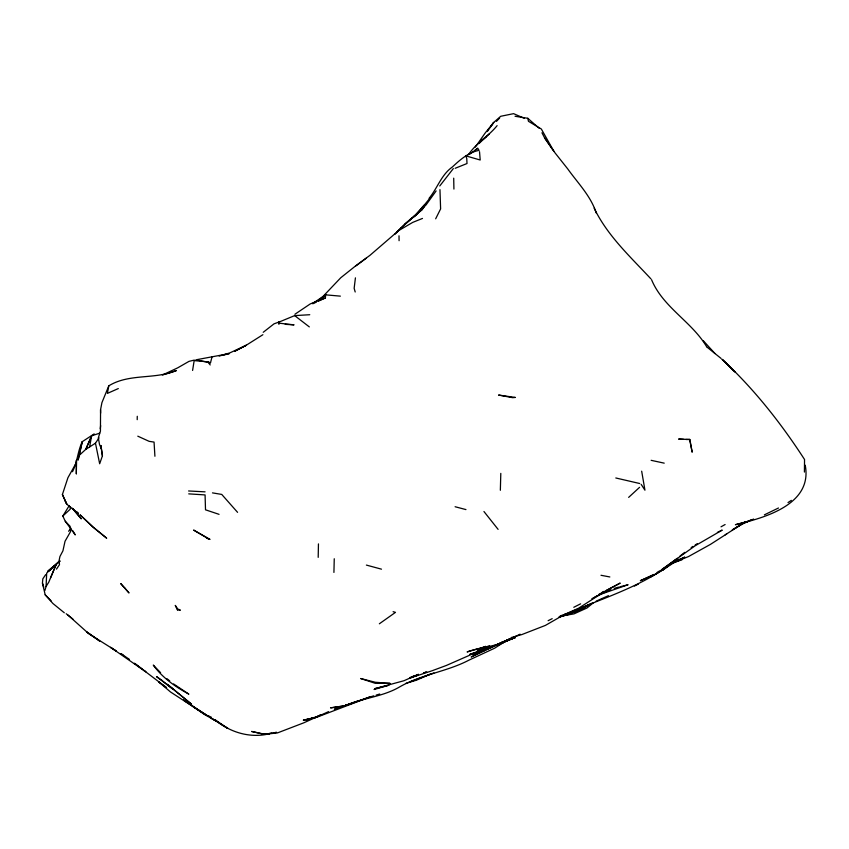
<?xml version="1.0" encoding="UTF-8"?>
<svg xmlns="http://www.w3.org/2000/svg" width="849" height="849" viewBox="0 0 849 849"><rect width="100%" height="100%" fill="white"/><g stroke="black" fill="none" stroke-linecap="round" stroke-linejoin="round"><path stroke-width="1.27" d="M163.539 374.674L176.38 370.567C154.773 379.715 129.165 373.252 108.799 385.839L101.922 402.659L100.564 409.696L100.437 431.165L98.335 437.851L99.524 444.505L101.339 448.654L102.421 455.871L99.662 463.756L95.459 443.189L99.015 437.84M278.939 322.111L278.928 323.978L278.939 322.111L294.677 315.605L309.758 314.724M804.417 472.065L804.544 459.5C781.038 423.195 753.965 388.81 722.17 359.392L734.894 371.82L722.17 359.392M137.209 419.671L137.262 416.286M318.195 557.358L318.449 543.901M333.922 572.428L334.251 558.748M500.348 490.276L500.804 473.381M44.848 590.628L46.101 586.426L46.674 573.117L59.069 561.21M318.534 301.108L325.4 297.935L325.623 294.836L340.364 296.142M64.301 612.776L52.914 603.501L45.188 594.809L42.45 583.104L42.811 578.88L45.666 574.635M100.267 428.787L100.649 425.604M355.423 277.856L354.15 288.31L355.2 291.992M177.43 609.9L177.568 608.722L175.265 605.411L177.43 609.9L180.381 610.198L178.513 609.221M192.596 370.44L194.166 360.623L207.665 361.823L210.499 362.788L212.006 356.962M94.165 433.903L82.247 441.703L78.15 460.062L79.063 455.52L85.77 449.365L89.623 446.935L91.607 435.824L99.651 433.181M108.799 385.839L107.388 393.405L118.308 388.566M79.063 455.52L82.247 441.703C77.652 451.233 77.408 462.249 72.483 471.694M76.59 511.671L78.416 513.454L66.816 504.253L62.401 494.543L67.931 477.7L75.296 464.562M50.537 577.872L55.992 564.872L48.764 582.181L46.101 586.426M435.664 218.809L440.61 208.896L439.962 189.614M426.007 205.002L436.121 190.929M72.759 530.689L75.264 534.902L65.277 521.275L62.826 516.043L69.278 505.526M56.469 569.127L59.472 564.67L59.186 560.096L59.939 556.498L62.932 550.831L65.033 541.269L70.594 531.527L70.34 527.738M429.095 198.305C437.437 188.191 441.278 174.852 452.315 167.02C460.126 159.814 468.298 152.353 479.123 150.379L478.061 148.957M487.337 131.51L488.462 129.876M488.164 130.343L493.725 122.415L500.719 116.281L513.592 113.66L524.311 118.308M490.722 126.681L493.725 122.415L485.214 132.953L475.323 147.11M425.2 205.373L421.964 209.767L410.746 219.169L421.964 209.767L425.763 204.63M683.53 439.358L678.606 439.071L689.866 439.464L685.981 439.506M68.599 531.283L70.955 528.195M417.74 213.046L430.284 197.711M439.761 185.963L453.334 168.558M468.393 154.741C476.045 143.173 488.525 136.371 497.111 125.641M424.5 204.896L413.442 216.951L418.472 212.866L405.037 224.04L394.817 234.335M496.432 121.386L499.615 118.075M321.336 298.19L340.767 277.75L355.381 266.087M479.091 143.492L486.626 136.233L478.146 143.608L489.47 133.792M321.527 298.466L325.379 294.858M628.642 497.387L639.562 487.337M405.037 224.04L418.472 212.866M48.595 571.377L60.109 560.956L47.65 571.101M62.826 516.043L70.234 509.188L70.159 506.8M677.311 558.302L656.489 573.691L640.348 580.705L653.762 574.486M49.284 570.358L54.474 566.06M318.736 300.302L325.751 294.529M469.794 154.147L477.817 148.182L474.846 150.549M593.61 602.578L587.03 607.969L573.988 613.88L560.764 616.141M318.662 300.472L325.623 294.836L312.57 303.496M679.985 556.063L684.687 552.37M263.232 332.288L274.004 323.851L279.544 321.824M664.459 568.607C632.123 590.48 594.067 601.06 558.875 617.297M666.423 567.09L677.237 558.759L664.332 569.053L651.183 576.758M355.529 266.236L366.227 258.213M661.477 569.753L695.225 545.727L722.202 530.105L717.426 532.387M356.325 265.334L369.888 255.39L398.584 230.641L412.763 222.374L422.484 218.437M379.354 623.792L395.496 612.352L393.108 611.683M661.849 569.87L669.744 564.436M294.89 314.268L310.267 303.921L325.4 297.935M691.16 547.594L692.964 546.395M588.845 604.647L581.151 609.773L587.837 605.358L577.882 610.824L565.943 614.527M608.436 595.658L596.168 601.145M787.999 502.576L791.342 500.369M725.205 534.859L741.962 524.066L751.195 519.853M89.623 446.935L95.459 443.189M507.925 639.711L494.638 648.19L468.913 660.172C446.861 671.708 421.327 674.456 399.709 686.873C383.048 696.721 362.958 697.942 345.225 705.615L334.315 709.286L370.663 696.689L316.847 717.225L303.305 720.154L316.857 717.182L306.022 720.037L315.743 716.981M262.882 334.708L246.624 345.002L235.003 351.072M695.129 545.026L697.294 543.647M726.702 533.925L710.39 544.421L688.518 556.551L671.432 563.534M606.366 590.49L620.216 583.083L606.324 590.437L578.594 608.224L564.489 614.453L545.376 625.416L521.838 634.574L511.045 637.599M657.073 572.459L659.27 571.101M673.193 562.717L679.232 559.204L662.485 570.125L664.332 569.053M601.729 592.644L604.021 591.371M721.013 526.815L725.11 524.533M320.423 715.24L303.825 722.807L277.517 732.899L264.336 734.385L251.591 731.445L264.835 734.268L276.572 732.369L274.089 732.751M598.916 594.364L603.257 592.029M497.652 645.134L506.365 640.571M234.918 351.146L246.337 345.256L229.888 352.866L219.191 356.113M595 596.943L601.782 593.653L591.859 598.672M573.775 607.29L580.599 603.841M634.352 586.086L638.406 584.059M548.114 620.693L552.2 618.656M778.48 507.999L764.376 514.855M673.331 562.738L684.74 557.093L672.981 562.802M320.402 715.187L317.048 716.843L328.563 711.632M520.076 634.182L497.631 645.346M507.681 640.263L512.35 638.002M492.951 646.46L471.184 656.977L485.331 650.238L472.341 654.314C487.57 650.981 500.645 642.184 515.407 637.503L501.504 642.619M495.243 645.367L510.589 638.65L500.825 642.852M579.856 609.051L592.061 603.289L577.882 610.824L564.5 614.485L575.898 611.938L569.838 612.978M162.371 375.056L177.674 367.861L188.998 361.366L194.379 360.072M316.953 716.598L320.328 715.038M312.814 303.762L316.242 302.17M485.607 646.333L477.244 650.047L489.374 645.771M610.834 589.662L599.521 594.661L628.08 584.738L619.844 586.818M500.645 642.98L487.549 648.689L510.482 638.66L501.632 642.608L515.407 637.503M425.742 672.175L423.439 673.172L426.686 671.803M430.708 673.904L416.466 680.187L405.811 683.403M753.625 519.047L741.962 524.066L732.273 529.914L745.273 522.188L738.301 524.862L747.693 521.36L735.414 524.703C764.694 517.858 812.833 504.497 805.223 465.199M476.002 652.446L446.372 665.457L432.077 670.763L409.494 678.213L418.461 674.318L403.997 680.718L374.717 688.698L388.906 685.207L374.048 689.515M502.396 642.81L512.722 638.639M509.029 639.562C496.039 646.991 480.884 646.853 467.099 651.936L485.766 646.535M455.181 168.293L467.003 163.528L466.748 158.338L465.719 155.834L480.194 160.005L479.526 151.674M409.929 681.906L433.924 672.939M474.761 652.977L488.886 647.554L469.943 654.367M371.246 696.647L344.163 705.89L345.225 705.615L358.31 700.998L344.269 705.859L330.526 707.864L344.28 705.89M672.949 562.972L682.023 559.756M469.794 654.399L474.432 652.87M559.045 617.244L568.862 614.167M371.469 696.541L373.825 695.819M376.171 695.098L379.705 694.015M614.22 588.357L618.677 587.115M500.167 643.415L503.754 642.428M410.109 677.417L416.254 675.74L412.402 676.504M223.096 355.264L229.251 353.598L195.886 359.838L210.499 362.788M567.737 614.4L559.48 616.544L569.53 614.262M561.285 615.472L563.672 615.069M271.648 733.165L264.336 734.385L269.579 733.706C250.476 738.556 230.047 732.496 215.19 719.899L227.808 728.389L211.072 718.052L215.625 720.727M188.595 490.966L205.076 491.847M285.232 324.339L294.062 324.859L278.822 323.151M188.733 493.863L205.076 494.925L205.511 509.814L219.063 514.345M515.046 116.271L527.791 118.287L539.073 128.199M212.473 492.876L221.738 494.426L237.571 512.34M615.801 477.976L639.721 483.516M600.996 575.282L609.847 576.959M651.141 460.328L664.215 463.151M209.066 539.168L210.021 539.402L193.604 530.063L209.066 539.168L206.445 538.001M455.096 506.736L465.952 509.591M366.386 565.084L381.488 569.17M211.507 717.309L206.084 715.038L183.681 700.107L206.084 715.038L209.576 716.577M137.793 436.174L149.169 441.353L154.062 442.085L154.911 456.263M215.646 720.78L204.556 714.55L193.402 706.92L205.49 714.338M193.402 706.92L194.368 707.514L170.532 691.988L158.837 682.023L166.648 687.743L134.46 663.26L141.857 668.832M129.472 659.418L120.866 653.56L123.625 655.513M145.168 671.368L110.55 647.32L116.355 651.077L88.795 633.747L67.888 615.016M143.969 670.423L146.081 672.015M294.677 315.605L309.323 326.897M173.599 683.944L188.86 694.132C175.287 686.767 162.424 677.757 153.287 665.085L160.588 672.695M66.18 613.731L72.94 619.07M706.824 346.976L721.119 358.469M166.998 678.712L169.747 680.93M45.188 594.809L51.099 600.805M65.277 521.275L70.255 526.486M703.248 340.672L715.007 353.577M650.928 278.897C630.383 256.769 607.491 235.831 594.162 208.185M72.409 508.371L81.281 518.845L72.505 508.445M207.665 361.823L210.212 364.964M483.951 511.523L498.098 529.362M541.959 132.773L544.665 137.984L554.981 152.82L567.716 168.887C577.851 183.097 590.904 196.13 596.263 213.067M544.665 137.984L553.877 151.313L541.333 129.006L528.46 121.311L527.791 118.287M706.644 346.732C691.808 321.654 663.069 307.423 651.597 279.788M641.175 484.365L644.943 490.191L641.674 471.184M64.821 500.22L66.816 504.253L62.401 494.543M42.45 583.104L43.766 587.317M689.929 440.971L692.168 452.199L689.866 439.464M100.989 445.693L102.421 455.871M101.01 446.277L101.339 448.654L101.148 446.012M453.706 178.163L453.918 189.072M399.009 235.82L399.083 240.702M100.564 409.696L100.606 413.166M76.484 460.147L76.336 473.784L76.484 460.147M91.607 435.824L85.77 449.365L91.703 435.739M422.898 206.487L421.316 208.79L422.898 206.487M400.77 228.296L396.632 232.53L410.555 219.074L400.77 228.296M490.234 646.492L478.008 651.745L490.234 646.492M515.216 397.438L512.647 397.672L498.554 395.05L515.216 397.438M389.956 683.36L375.269 683.318L360.676 678.521L375.3 682.267L389.956 683.36M99.63 641.016L87.139 632.187L99.63 641.016M161.862 680.378L156.492 676.579L172.931 689.133L161.862 680.378M191.524 704.182L167.444 684.4L191.524 704.182M106.592 538.128L93.21 527.303L80.061 514.844L93.348 527.282L106.592 538.128M125.079 588.336L120.728 583.581L129.016 592.963L125.079 588.336"/></g></svg>
